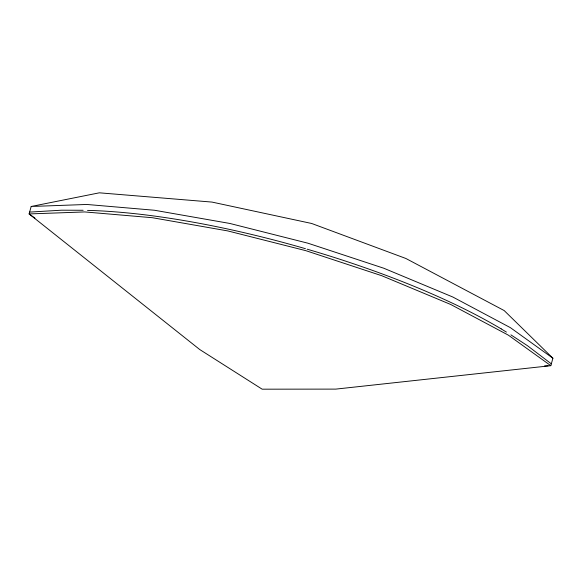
<?xml version="1.0" encoding="UTF-8"?>
<svg xmlns="http://www.w3.org/2000/svg" width="582" height="582" viewBox="0 0 582 582"><rect width="100%" height="100%" fill="white"/><g stroke="black" fill="none" stroke-linecap="round" stroke-linejoin="round"><path stroke-width="0.87" d="M31.181 206.472L29.1 213.936L199.735 349.535L262.155 389.183L335.778 389.111L550.819 365.685L552.9 358.221L504.172 310.562L405.85 258.466L311.697 223.488L212.008 202.085L99.362 192.817L31.181 206.472L86.849 204.464L154.506 210.255L229.825 223.452L307.9 243.196L383.822 268.244L452.832 297.024L510.421 327.673L552.9 358.221M29.617 212.088L61.554 210.197L83.153 210.269M544.534 365.911L548.12 365.78M87.518 210.393L94.51 210.589A311.479 96.256 15.6 0 1 145.696 214.925C187.753 220.156 229.359 228.61 270.404 239.1A367.162 113.461 15.6 0 1 305.434 248.681M501.204 328.888L506.427 332.104M510.909 334.861L527.488 345.723L551.329 363.837M550.819 365.685L508.333 335.137L450.744 304.488L381.741 275.708L305.812 250.66L227.744 230.916L152.419 217.719L84.761 211.935L29.1 213.936L34.956 218.148M501.204 328.888A311.479 96.256 15.6 0 0 457.663 305.666C420.16 287.668 381.232 272.776 341.714 259.848A367.162 113.461 15.6 0 0 307.129 249.176"/></g></svg>
